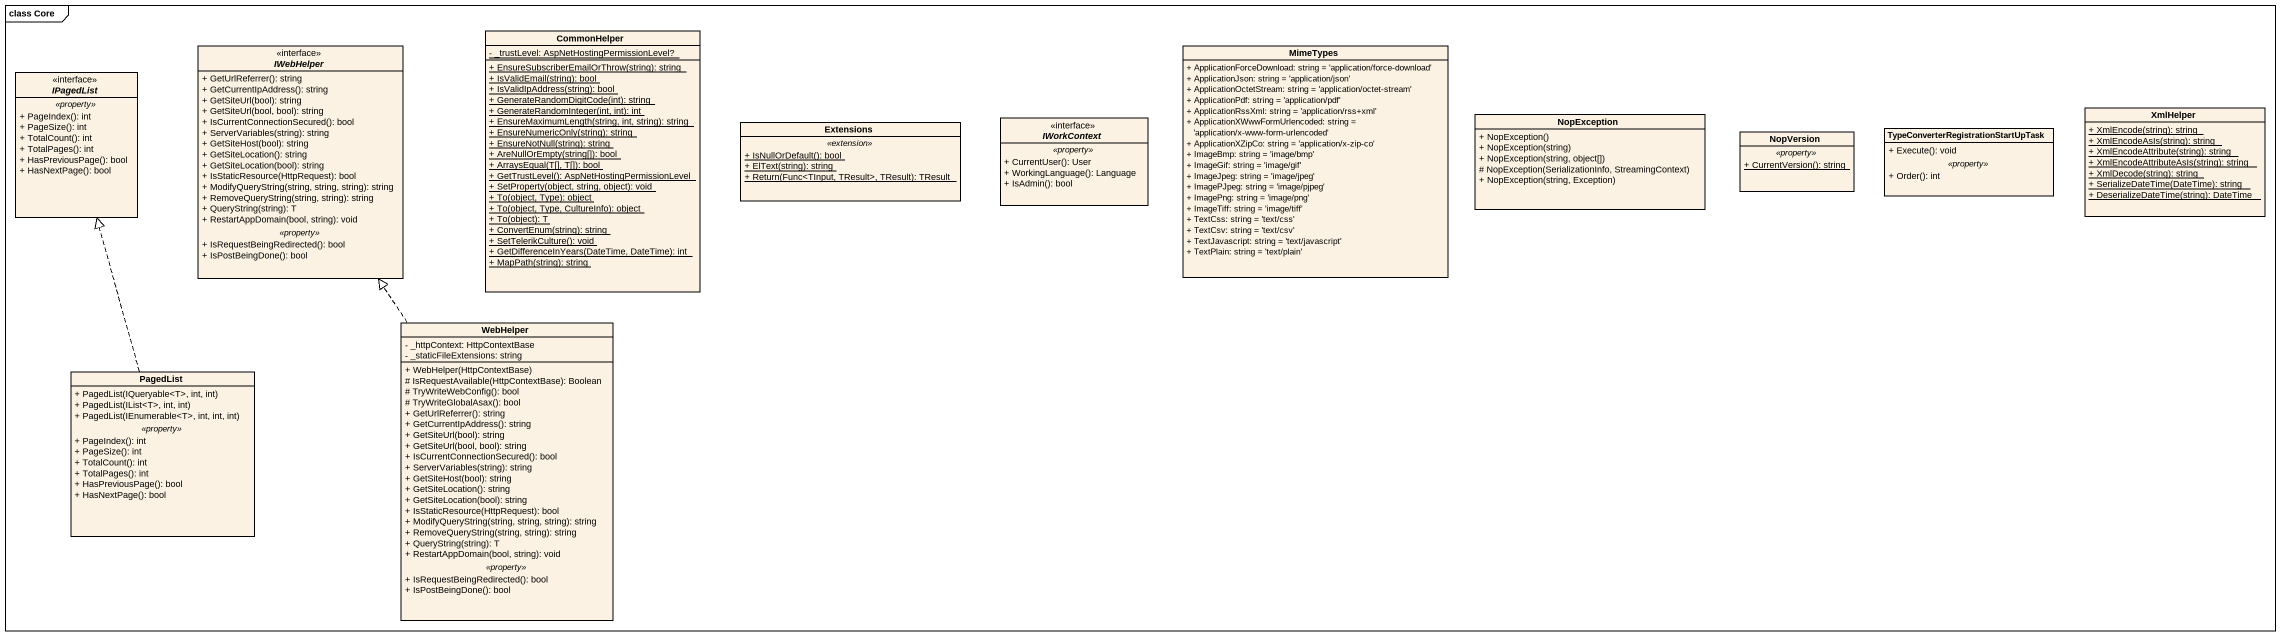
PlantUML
@startuml
mainframe class Core
hide circle
hide empty members
skinparam classAttributeIconSize 0
interface IWebHelper {
  + GetUrlReferrer(): string
  + GetCurrentIpAddress(): string
  + GetSiteUrl(bool): string
  + GetSiteUrl(bool, bool): string
  + IsCurrentConnectionSecured(): bool
  + ServerVariables(string): string
  + GetSiteHost(bool): string
  + GetSiteLocation(): string
  + GetSiteLocation(bool): string
  + IsStaticResource(HttpRequest): bool
  + ModifyQueryString(string, string, string): string
  + RemoveQueryString(string, string): string
  + QueryString(string): T
  + RestartAppDomain(bool, string): void
  .. <<property>> ..
  + IsRequestBeingRedirected(): bool
  + IsPostBeingDone(): bool
}
class CommonHelper {
  {static} - _trustLevel: AspNetHostingPermissionLevel?
  {static} + EnsureSubscriberEmailOrThrow(string): string
  {static} + IsValidEmail(string): bool
  {static} + IsValidIpAddress(string): bool
  {static} + GenerateRandomDigitCode(int): string
  {static} + GenerateRandomInteger(int, int): int
  {static} + EnsureMaximumLength(string, int, string): string
  {static} + EnsureNumericOnly(string): string
  {static} + EnsureNotNull(string): string
  {static} + AreNullOrEmpty(string[]): bool
  {static} + ArraysEqual(T[], T[]): bool
  {static} + GetTrustLevel(): AspNetHostingPermissionLevel
  {static} + SetProperty(object, string, object): void
  {static} + To(object, Type): object
  {static} + To(object, Type, CultureInfo): object
  {static} + To(object): T
  {static} + ConvertEnum(string): string
  {static} + SetTelerikCulture(): void
  {static} + GetDifferenceInYears(DateTime, DateTime): int
  {static} + MapPath(string): string
}
class MimeTypes {
  + ApplicationForceDownload: string = 'application/force-download'
  + ApplicationJson: string = 'application/json'
  + ApplicationOctetStream: string = 'application/octet-stream'
  + ApplicationPdf: string = 'application/pdf'
  + ApplicationRssXml: string = 'application/rss+xml'
  + ApplicationXWwwFormUrlencoded: string = 'application/x-www-form-urlencoded'
  + ApplicationXZipCo: string = 'application/x-zip-co'
  + ImageBmp: string = 'image/bmp'
  + ImageGif: string = 'image/gif'
  + ImageJpeg: string = 'image/jpeg'
  + ImagePJpeg: string = 'image/pjpeg'
  + ImagePng: string = 'image/png'
  + ImageTiff: string = 'image/tiff'
  + TextCss: string = 'text/css'
  + TextCsv: string = 'text/csv'
  + TextJavascript: string = 'text/javascript'
  + TextPlain: string = 'text/plain'
}
interface IPagedList {
  .. <<property>> ..
  + PageIndex(): int
  + PageSize(): int
  + TotalCount(): int
  + TotalPages(): int
  + HasPreviousPage(): bool
  + HasNextPage(): bool
}
class Extensions {
  .. <<extension>> ..
  {static} + IsNullOrDefault(): bool
  {static} + ElText(string): string
  {static} + Return(Func<TInput, TResult>, TResult): TResult
}
interface IWorkContext {
  .. <<property>> ..
  + CurrentUser(): User
  + WorkingLanguage(): Language
  + IsAdmin(): bool
}
class NopException {
  + NopException()
  + NopException(string)
  + NopException(string, object[])
  # NopException(SerializationInfo, StreamingContext)
  + NopException(string, Exception)
}
class NopVersion {
  .. <<property>> ..
  {static} + CurrentVersion(): string
}
class "TypeConverterRegistrationStartUpTask" as TypeConverterRegistrationSta {
  + Execute(): void
  .. <<property>> ..
  + Order(): int
}
class XmlHelper {
  {static} + XmlEncode(string): string
  {static} + XmlEncodeAsIs(string): string
  {static} + XmlEncodeAttribute(string): string
  {static} + XmlEncodeAttributeAsIs(string): string
  {static} + XmlDecode(string): string
  {static} + SerializeDateTime(DateTime): string
  {static} + DeserializeDateTime(string): DateTime
}
class WebHelper {
  - _httpContext: HttpContextBase
  - _staticFileExtensions: string
  --
  + WebHelper(HttpContextBase)
  # IsRequestAvailable(HttpContextBase): Boolean
  # TryWriteWebConfig(): bool
  # TryWriteGlobalAsax(): bool
  + GetUrlReferrer(): string
  + GetCurrentIpAddress(): string
  + GetSiteUrl(bool): string
  + GetSiteUrl(bool, bool): string
  + IsCurrentConnectionSecured(): bool
  + ServerVariables(string): string
  + GetSiteHost(bool): string
  + GetSiteLocation(): string
  + GetSiteLocation(bool): string
  + IsStaticResource(HttpRequest): bool
  + ModifyQueryString(string, string, string): string
  + RemoveQueryString(string, string): string
  + QueryString(string): T
  + RestartAppDomain(bool, string): void
  .. <<property>> ..
  + IsRequestBeingRedirected(): bool
  + IsPostBeingDone(): bool
}
class PagedList {
  + PagedList(IQueryable<T>, int, int)
  + PagedList(IList<T>, int, int)
  + PagedList(IEnumerable<T>, int, int, int)
  .. <<property>> ..
  + PageIndex(): int
  + PageSize(): int
  + TotalCount(): int
  + TotalPages(): int
  + HasPreviousPage(): bool
  + HasNextPage(): bool
}
WebHelper .up.|> IWebHelper
PagedList .up.|> IPagedList
@enduml
